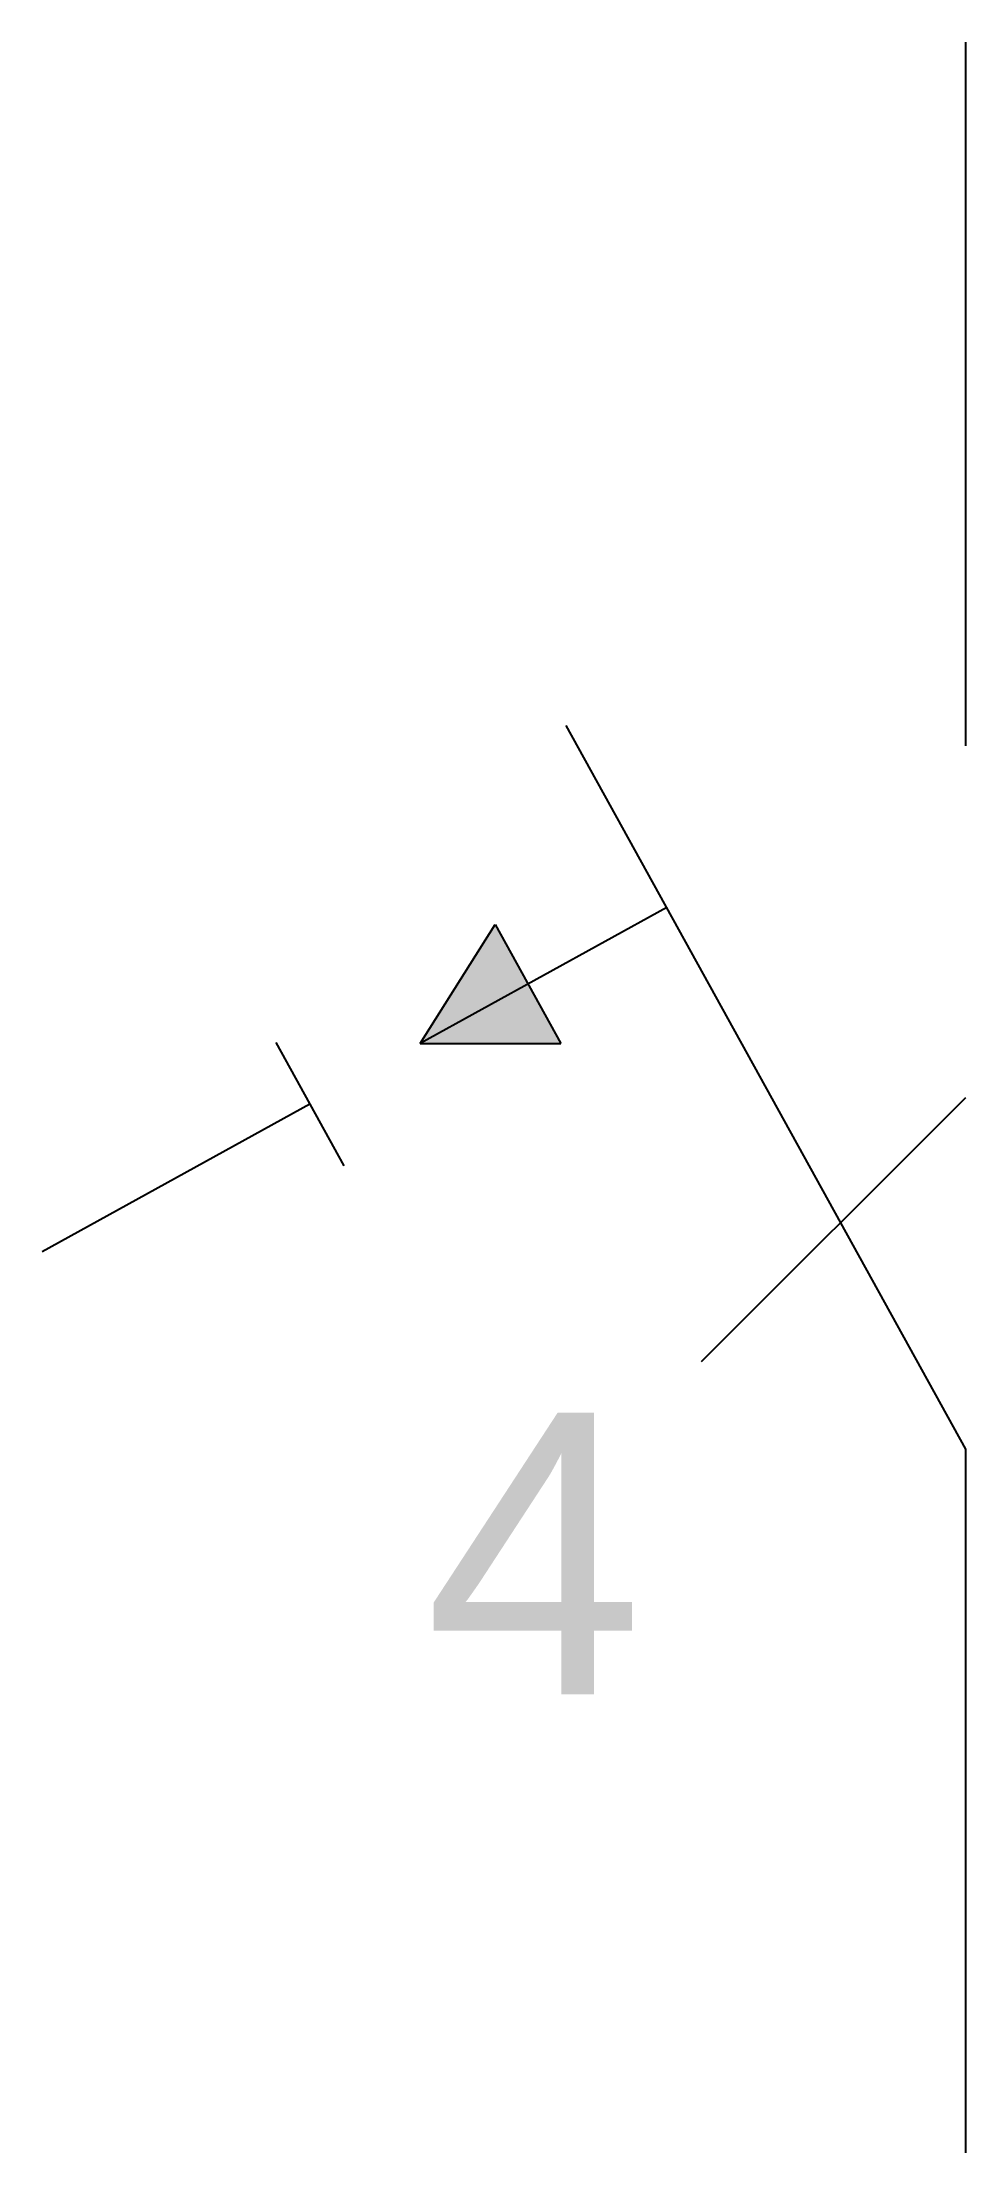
# Model space of a CAD drawing. Header units: millimetres. Extents: x 0.9 to 7.5, y 0 to 15.
import ezdxf
from ezdxf.enums import TextEntityAlignment as Align

# ---------------------------------------------------------------- set-up
doc = ezdxf.new("R2010")
doc.units = ezdxf.units.MM
doc.layers.get('0').update_dxf_attribs({"lineweight": 25, "true_color": 0xffffff})
doc.styles.add('textstyle0', font='')
doc.styles.get('textstyle0').set_extended_font_data('Arial')

msp = doc.modelspace()

# ---------------------------------------------------------------- hatches: boundary and pattern name
msp.add_hatch(color=256).paths.add_polyline_path([(4.158, 8.729), (4.625, 7.883), (3.625, 7.883)])

# ---------------------------------------------------------------- linework, layer by layer
for p, q in [((7.5, 10), (7.5, 15)), ((7.5, 5), (4.662, 10.144)), ((5.376, 8.85), (3.625, 7.883)), ((3.625, 7.883), (4.158, 8.729)), ((4.158, 8.729), (4.625, 7.883)), ((2.601, 7.89), (3.084, 7.014)), ((3.625, 7.883), (4.625, 7.883)), ((5.624, 5.623), (7.5, 7.5)), ((2.843, 7.452), (0.942, 6.403)), ((7.5, 0), (7.5, 5))]:
    msp.add_line(p, q)

# ---------------------------------------------------------------- texts
at = {"style": 'textstyle0'}
msp.add_text('4', height=2, dxfattribs=at).set_placement((4.434, 5.259), align=Align.TOP_CENTER)

doc.saveas('drawing.dxf')
